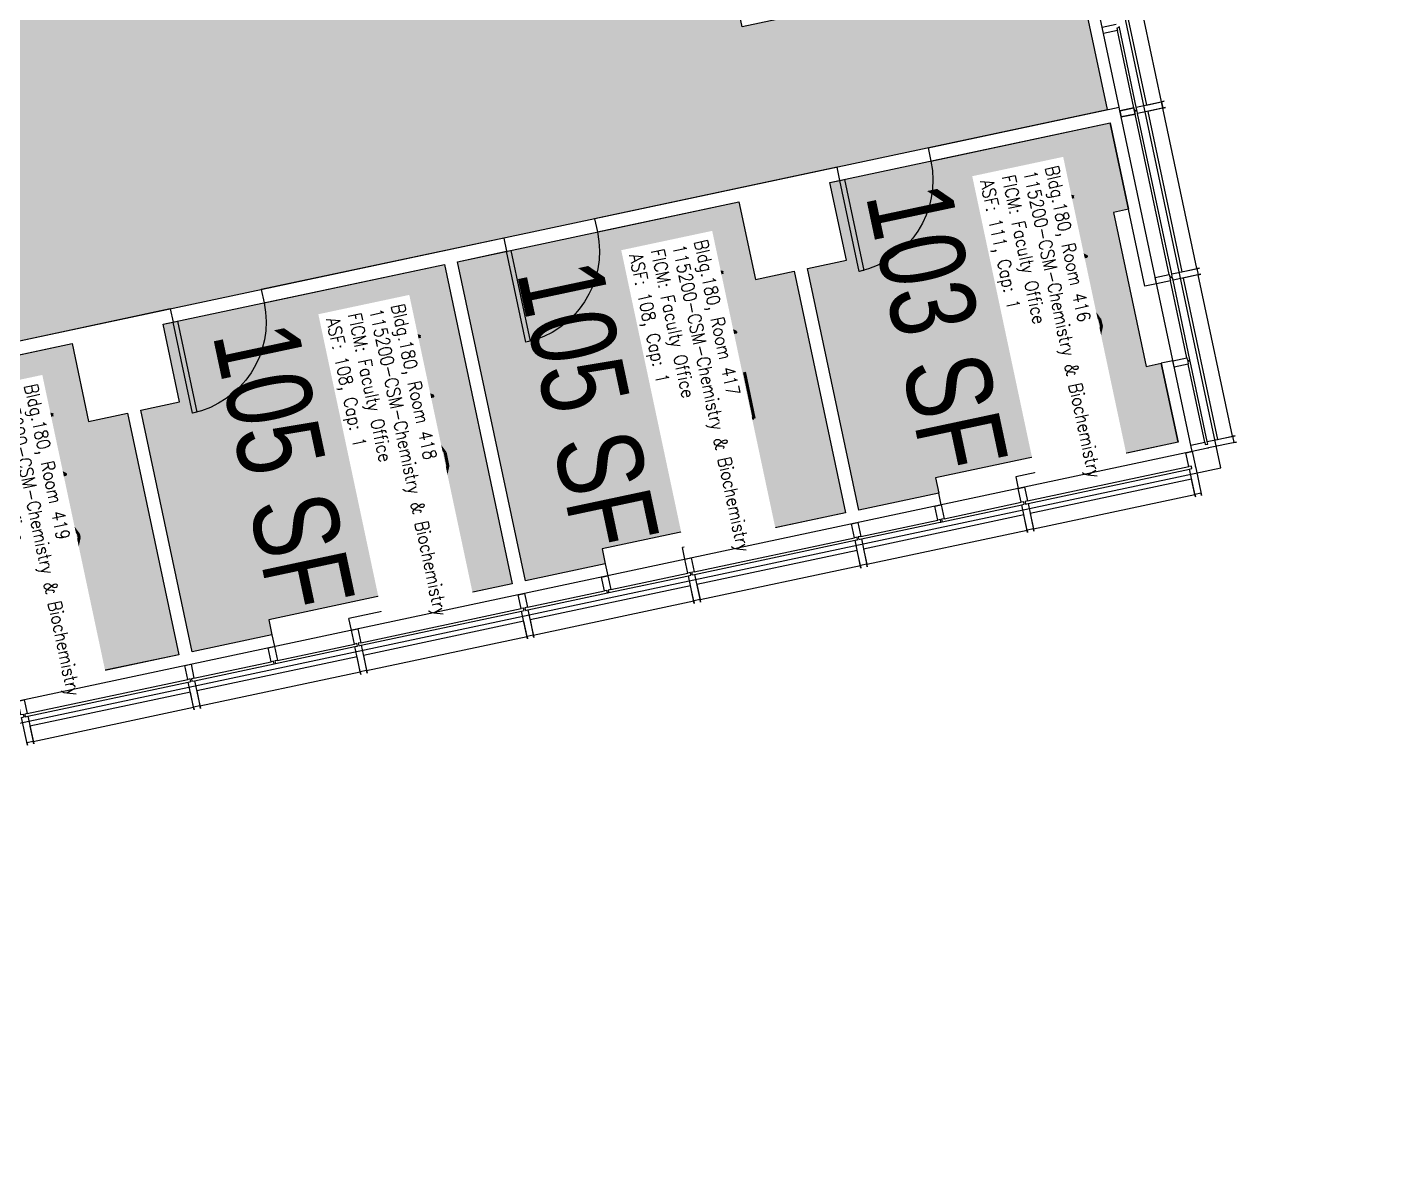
# Model space of a CAD drawing. Header units: inches. Extents: x 69211986 to 69217824, y 27675426 to 27678928.
# Drawn here: x 69215314 to 69215839, y 27677082 to 27677521 of the extents above; entities that cross this region are included whole.
import ezdxf
from ezdxf.enums import TextEntityAlignment as Align

# ---------------------------------------------------------------- set-up
doc = ezdxf.new("R2010")
doc.units = ezdxf.units.IN
doc.header["$LTSCALE"] = 0.25
doc.header["$MEASUREMENT"] = 0
doc.layers.get('0').update_dxf_attribs({"linetype": 'CONTINUOUS'})
for name, color, linetype in [('A-DOOR', 2, 'CONTINUOUS'), ('A-GLAZ', 1, 'CONTINUOUS'), ('A-IDEN-RNUM', 7, 'CONTINUOUS'), ('A-IDEN-SNUM', 4, 'CONTINUOUS'), ('A-IDEN-VNUM', 4, 'CONTINUOUS'), ('A-WALL', 5, 'CONTINUOUS'), ('AREA-ASSIGN', 7, 'CONTINUOUS'), ('AREA-GROSS', 1, 'CONTINUOUS'), ('AREA-TEXT', 3, 'CONTINUOUS'), ('Rooms-Category-Color', 7, 'CONTINUOUS'), ('Rooms-College-Color', 7, 'CONTINUOUS'), ('Rooms-Department-Color', 7, 'CONTINUOUS'), ('Rooms-Division-Color', 7, 'CONTINUOUS'), ('Rooms-Information', 7, 'CONTINUOUS')]:
    doc.layers.add(name, color=color, linetype=linetype)
doc.styles.add('CP_AREA', font='arial.ttf', dxfattribs={"height": 15})
doc.styles.add('CP_ROOMSNUMBER', font='arial.ttf', dxfattribs={"height": 1})
doc.styles.add('ROOMVNUMBER', font='simplex.shx', dxfattribs={"width": 0.85})

# ---------------------------------------------------------------- blocks, each defined once
blk = doc.blocks.new('Z08D36')
at = {"linetype": 'Continuous', "lineweight": -3}
blk.add_lwpolyline([(-18, 0), (-16.25, 0), (-16.25, 36), (-18, 36)], close=True, dxfattribs=at)
blk.add_arc((-18, 0), 36, 0, 90)

msp = doc.modelspace()

# ---------------------------------------------------------------- hatches: boundary and pattern name
at = {"layer": 'Rooms-Category-Color', "true_color": 0xffe090}
msp.add_hatch(color=41, dxfattribs=at).paths.add_polyline_path([(69215455.76, 27677840.71), (69215411.3, 27677831.25), (69215311.01, 27677809.92), (69215311.01, 27677564.89), (69215084.43, 27677482.42), (69215096.1, 27677450.35), (69215062.26, 27677438.04), (69215048.58, 27677475.63), (69214953.33, 27677440.96), (69214967.01, 27677403.37), (69214823.67, 27677351.2), (69214834.86, 27677298.53), (69215732.8, 27677489.4), (69215720.17, 27677548.82), (69215591.42, 27677521.45), (69215520.63, 27677854.51), (69215492.78, 27677848.59)])
at = {"layer": 'Rooms-Category-Color', "true_color": 0xfa9ba3}
for points in [[(69215753.67, 27677391.21), (69215760.17, 27677360.65), (69215727.15, 27677353.63), (69215725.91, 27677359.5), (69215666.24, 27677346.82), (69215667.49, 27677340.95), (69215636.56, 27677334.37), (69215616.67, 27677427.91), (69215631.71, 27677431.1), (69215625.32, 27677461.18), (69215733.89, 27677484.26), (69215740.99, 27677450.88), (69215735.12, 27677449.63), (69215747.8, 27677389.97)], [(69215538.37, 27677313.5), (69215507.44, 27677306.93), (69215481.17, 27677430.54), (69215590.1, 27677453.7), (69215596.5, 27677423.62), (69215611.54, 27677426.82), (69215631.42, 27677333.28), (69215598.04, 27677326.19), (69215596.79, 27677332.05), (69215537.12, 27677319.37)], [(69215468.92, 27677298.74), (69215467.68, 27677304.61), (69215408.01, 27677291.93), (69215409.26, 27677286.06), (69215378.32, 27677279.48), (69215358.44, 27677373.02), (69215373.48, 27677376.22), (69215367.09, 27677406.29), (69215476.03, 27677429.45), (69215502.3, 27677305.84)], [(69215339.81, 27677271.3), (69215338.56, 27677277.16), (69215278.89, 27677264.48), (69215280.14, 27677258.61), (69215249.21, 27677252.04), (69215222.93, 27677375.65), (69215331.87, 27677398.81), (69215338.27, 27677368.73), (69215353.31, 27677371.93), (69215373.19, 27677278.39)]]:
    msp.add_hatch(color=241, dxfattribs=at).paths.add_polyline_path(points)
at = {"layer": 'Rooms-College-Color', "true_color": 0xffe090}
msp.add_hatch(color=41, dxfattribs=at).paths.add_polyline_path([(69215455.76, 27677840.71), (69215411.3, 27677831.25), (69215311.01, 27677809.92), (69215311.01, 27677564.89), (69215084.43, 27677482.42), (69215096.1, 27677450.35), (69215062.26, 27677438.04), (69215048.58, 27677475.63), (69214953.33, 27677440.96), (69214967.01, 27677403.37), (69214823.67, 27677351.2), (69214834.86, 27677298.53), (69215732.8, 27677489.4), (69215720.17, 27677548.82), (69215591.42, 27677521.45), (69215520.63, 27677854.51), (69215492.78, 27677848.59)])
at = {"layer": 'Rooms-College-Color', "true_color": 0xadadad}
for points in [[(69215753.67, 27677391.21), (69215760.17, 27677360.65), (69215727.15, 27677353.63), (69215725.91, 27677359.5), (69215666.24, 27677346.82), (69215667.49, 27677340.95), (69215636.56, 27677334.37), (69215616.67, 27677427.91), (69215631.71, 27677431.1), (69215625.32, 27677461.18), (69215733.89, 27677484.26), (69215740.99, 27677450.88), (69215735.12, 27677449.63), (69215747.8, 27677389.97)], [(69215538.37, 27677313.5), (69215507.44, 27677306.93), (69215481.17, 27677430.54), (69215590.1, 27677453.7), (69215596.5, 27677423.62), (69215611.54, 27677426.82), (69215631.42, 27677333.28), (69215598.04, 27677326.19), (69215596.79, 27677332.05), (69215537.12, 27677319.37)], [(69215468.92, 27677298.74), (69215467.68, 27677304.61), (69215408.01, 27677291.93), (69215409.26, 27677286.06), (69215378.32, 27677279.48), (69215358.44, 27677373.02), (69215373.48, 27677376.22), (69215367.09, 27677406.29), (69215476.03, 27677429.45), (69215502.3, 27677305.84)], [(69215339.81, 27677271.3), (69215338.56, 27677277.16), (69215278.89, 27677264.48), (69215280.14, 27677258.61), (69215249.21, 27677252.04), (69215222.93, 27677375.65), (69215331.87, 27677398.81), (69215338.27, 27677368.73), (69215353.31, 27677371.93), (69215373.19, 27677278.39)]]:
    msp.add_hatch(color=253, dxfattribs=at).paths.add_polyline_path(points)
at = {"layer": 'Rooms-Department-Color', "true_color": 0xffe090}
for points in [[(69215455.76, 27677840.71), (69215411.3, 27677831.25), (69215311.01, 27677809.92), (69215311.01, 27677564.89), (69215084.43, 27677482.42), (69215096.1, 27677450.35), (69215062.26, 27677438.04), (69215048.58, 27677475.63), (69214953.33, 27677440.96), (69214967.01, 27677403.37), (69214823.67, 27677351.2), (69214834.86, 27677298.53), (69215732.8, 27677489.4), (69215720.17, 27677548.82), (69215591.42, 27677521.45), (69215520.63, 27677854.51), (69215492.78, 27677848.59)], [(69215753.67, 27677391.21), (69215760.17, 27677360.65), (69215727.15, 27677353.63), (69215725.91, 27677359.5), (69215666.24, 27677346.82), (69215667.49, 27677340.95), (69215636.56, 27677334.37), (69215616.67, 27677427.91), (69215631.71, 27677431.1), (69215625.32, 27677461.18), (69215733.89, 27677484.26), (69215740.99, 27677450.88), (69215735.12, 27677449.63), (69215747.8, 27677389.97)], [(69215538.37, 27677313.5), (69215507.44, 27677306.93), (69215481.17, 27677430.54), (69215590.1, 27677453.7), (69215596.5, 27677423.62), (69215611.54, 27677426.82), (69215631.42, 27677333.28), (69215598.04, 27677326.19), (69215596.79, 27677332.05), (69215537.12, 27677319.37)], [(69215468.92, 27677298.74), (69215467.68, 27677304.61), (69215408.01, 27677291.93), (69215409.26, 27677286.06), (69215378.32, 27677279.48), (69215358.44, 27677373.02), (69215373.48, 27677376.22), (69215367.09, 27677406.29), (69215476.03, 27677429.45), (69215502.3, 27677305.84)], [(69215339.81, 27677271.3), (69215338.56, 27677277.16), (69215278.89, 27677264.48), (69215280.14, 27677258.61), (69215249.21, 27677252.04), (69215222.93, 27677375.65), (69215331.87, 27677398.81), (69215338.27, 27677368.73), (69215353.31, 27677371.93), (69215373.19, 27677278.39)]]:
    msp.add_hatch(color=41, dxfattribs=at).paths.add_polyline_path(points)
at = {"layer": 'Rooms-Division-Color', "true_color": 0xffe090}
for points in [[(69215455.76, 27677840.71), (69215411.3, 27677831.25), (69215311.01, 27677809.92), (69215311.01, 27677564.89), (69215084.43, 27677482.42), (69215096.1, 27677450.35), (69215062.26, 27677438.04), (69215048.58, 27677475.63), (69214953.33, 27677440.96), (69214967.01, 27677403.37), (69214823.67, 27677351.2), (69214834.86, 27677298.53), (69215732.8, 27677489.4), (69215720.17, 27677548.82), (69215591.42, 27677521.45), (69215520.63, 27677854.51), (69215492.78, 27677848.59)], [(69215753.67, 27677391.21), (69215760.17, 27677360.65), (69215727.15, 27677353.63), (69215725.91, 27677359.5), (69215666.24, 27677346.82), (69215667.49, 27677340.95), (69215636.56, 27677334.37), (69215616.67, 27677427.91), (69215631.71, 27677431.1), (69215625.32, 27677461.18), (69215733.89, 27677484.26), (69215740.99, 27677450.88), (69215735.12, 27677449.63), (69215747.8, 27677389.97)], [(69215538.37, 27677313.5), (69215507.44, 27677306.93), (69215481.17, 27677430.54), (69215590.1, 27677453.7), (69215596.5, 27677423.62), (69215611.54, 27677426.82), (69215631.42, 27677333.28), (69215598.04, 27677326.19), (69215596.79, 27677332.05), (69215537.12, 27677319.37)], [(69215468.92, 27677298.74), (69215467.68, 27677304.61), (69215408.01, 27677291.93), (69215409.26, 27677286.06), (69215378.32, 27677279.48), (69215358.44, 27677373.02), (69215373.48, 27677376.22), (69215367.09, 27677406.29), (69215476.03, 27677429.45), (69215502.3, 27677305.84)], [(69215339.81, 27677271.3), (69215338.56, 27677277.16), (69215278.89, 27677264.48), (69215280.14, 27677258.61), (69215249.21, 27677252.04), (69215222.93, 27677375.65), (69215331.87, 27677398.81), (69215338.27, 27677368.73), (69215353.31, 27677371.93), (69215373.19, 27677278.39)]]:
    msp.add_hatch(color=41, dxfattribs=at).paths.add_polyline_path(points)

# ---------------------------------------------------------------- linework, layer by layer
at = {"layer": 'A-GLAZ'}
for p, q in [((69215737.32, 27677490.36), (69215724.69, 27677549.78)), ((69215730.75, 27677521.29), (69215736.13, 27677522.44)), ((69215731.27, 27677518.85), (69215730.75, 27677521.29)), ((69215736.65, 27677519.99), (69215731.27, 27677518.85)), ((69215737.42, 27677521.18), (69215736.44, 27677520.97)), ((69215736.44, 27677520.97), (69215736.65, 27677519.99)), ((69215742.99, 27677490.16), (69215736.65, 27677519.99)), ((69215737.42, 27677521.18), (69215737.31, 27677521.66)), ((69215743.97, 27677490.36), (69215737.42, 27677521.18)), ((69215738.13, 27677486.57), (69215737.61, 27677489.01)), ((69215757.69, 27677425.81), (69215744.49, 27677487.92)), ((69215754.27, 27677490), (69215753.75, 27677492.44)), ((69215765.65, 27677357.09), (69215738.13, 27677486.57)), ((69215756.71, 27677425.6), (69215743.51, 27677487.71)), ((69215763.57, 27677393.32), (69215757.23, 27677423.15)), ((69215764.76, 27677392.55), (69215758.21, 27677423.36)), ((69215758.19, 27677392.18), (69215763.57, 27677393.32)), ((69215758.71, 27677389.73), (69215758.19, 27677392.18)), ((69215764.09, 27677390.87), (69215758.71, 27677389.73)), ((69215763.57, 27677393.32), (69215763.78, 27677392.34)), ((69215763.78, 27677392.34), (69215764.76, 27677392.55)), ((69215764.86, 27677392.06), (69215763.88, 27677391.85)), ((69215763.88, 27677391.85), (69215764.09, 27677390.87)), ((69215770.51, 27677360.67), (69215764.09, 27677390.87)), ((69215764.86, 27677392.06), (69215764.76, 27677392.55)), ((69215771.49, 27677360.88), (69215764.86, 27677392.06)), ((69215765.65, 27677357.09), (69214858.66, 27677164.3)), ((69215701.87, 27677337.91), (69215764.35, 27677351.19)), ((69215702.08, 27677336.93), (69215764.56, 27677350.21)), ((69215666, 27677335.9), (69215668.45, 27677336.42)), ((69215667.15, 27677330.52), (69215666, 27677335.9)), ((69215668.45, 27677336.42), (69215669.59, 27677331.04)), ((69215668.82, 27677329.86), (69215699.63, 27677336.41)), ((69215669.59, 27677331.04), (69215699.43, 27677337.39)), ((69215668.13, 27677330.73), (69215667.15, 27677330.52)), ((69215668.33, 27677329.75), (69215668.13, 27677330.73)), ((69215669.59, 27677331.04), (69215668.61, 27677330.84)), ((69215668.61, 27677330.84), (69215668.82, 27677329.86)), ((69215637.31, 27677324.18), (69215667.15, 27677330.52)), ((69215637.52, 27677323.2), (69215667.35, 27677329.55)), ((69215667.35, 27677329.55), (69215668.33, 27677329.75)), ((69215668.33, 27677329.75), (69215668.82, 27677329.86)), ((69215572.76, 27677310.46), (69215634.87, 27677323.66)), ((69215572.96, 27677309.48), (69215635.08, 27677322.68)), ((69215540.48, 27677303.6), (69215570.31, 27677309.94)), ((69215536.89, 27677308.46), (69215539.33, 27677308.98)), ((69215538.03, 27677303.08), (69215536.89, 27677308.46)), ((69215539.33, 27677308.98), (69215540.48, 27677303.6)), ((69215539.71, 27677302.41), (69215570.52, 27677308.96)), ((69215508.2, 27677296.74), (69215538.03, 27677303.08)), ((69215508.41, 27677295.76), (69215539.22, 27677302.31)), ((69215539.01, 27677303.29), (69215538.03, 27677303.08)), ((69215539.22, 27677302.31), (69215539.01, 27677303.29)), ((69215539.22, 27677302.31), (69215539.71, 27677302.41)), ((69215540.48, 27677303.6), (69215539.5, 27677303.39)), ((69215539.5, 27677303.39), (69215539.71, 27677302.41)), ((69215443.64, 27677283.02), (69215505.75, 27677296.22)), ((69215443.85, 27677282.04), (69215505.96, 27677295.24)), ((69215407.77, 27677281.02), (69215410.22, 27677281.54)), ((69215408.92, 27677275.64), (69215407.77, 27677281.02)), ((69215410.22, 27677281.54), (69215411.36, 27677276.16)), ((69215410.59, 27677274.97), (69215441.4, 27677281.52)), ((69215411.36, 27677276.16), (69215441.19, 27677282.5)), ((69215379.08, 27677269.29), (69215408.92, 27677275.64)), ((69215379.29, 27677268.32), (69215410.1, 27677274.87)), ((69215409.89, 27677275.84), (69215408.92, 27677275.64)), ((69215410.1, 27677274.87), (69215409.89, 27677275.84)), ((69215410.1, 27677274.87), (69215410.59, 27677274.97)), ((69215411.36, 27677276.16), (69215410.38, 27677275.95)), ((69215410.38, 27677275.95), (69215410.59, 27677274.97)), ((69215314.52, 27677255.57), (69215376.64, 27677268.77)), ((69215314.73, 27677254.59), (69215376.84, 27677267.8))]:
    msp.add_line(p, q, dxfattribs=at)
for points in [[(69215753.75, 27677492.44), (69215740.55, 27677554.56), (69215734.68, 27677553.31), (69215747.88, 27677491.2)], [(69215738.13, 27677486.57), (69215737.61, 27677489.01), (69215742.99, 27677490.16), (69215743.2, 27677489.18), (69215744.18, 27677489.39), (69215743.97, 27677490.36), (69215754.73, 27677492.65), (69215753.75, 27677492.44), (69215754.27, 27677490), (69215755.25, 27677490.21), (69215744.49, 27677487.92), (69215744.28, 27677488.9), (69215743.3, 27677488.69), (69215743.51, 27677487.71)], [(69215743.51, 27677487.71), (69215742.99, 27677490.16), (69215737.61, 27677489.01), (69215738.13, 27677486.57)], [(69215767.47, 27677427.89), (69215754.27, 27677490), (69215748.4, 27677488.75), (69215761.6, 27677426.64)], [(69215751.85, 27677422.01), (69215751.33, 27677424.45), (69215756.71, 27677425.6), (69215756.92, 27677424.62), (69215757.9, 27677424.83), (69215757.69, 27677425.81), (69215768.45, 27677428.09), (69215767.47, 27677427.89), (69215767.99, 27677425.44), (69215768.97, 27677425.65), (69215758.21, 27677423.36), (69215758, 27677424.34), (69215757.02, 27677424.13), (69215757.23, 27677423.15)], [(69215781.27, 27677362.96), (69215767.99, 27677425.44), (69215762.12, 27677424.19), (69215775.4, 27677361.71)], [(69215765.65, 27677357.09), (69215765.13, 27677359.53), (69215770.51, 27677360.67), (69215770.72, 27677359.7), (69215771.7, 27677359.9), (69215771.49, 27677360.88), (69215782.25, 27677363.17), (69215781.27, 27677362.96), (69215781.79, 27677360.52), (69215782.77, 27677360.72), (69215772.01, 27677358.44), (69215771.77, 27677358.38), (69215771.52, 27677358.33), (69215771.03, 27677358.23)], [(69215763.21, 27677356.57), (69215765.65, 27677357.09), (69215766.8, 27677351.71), (69215766.84, 27677351.52), (69215766.92, 27677351.12), (69215767, 27677350.73), (69215769.29, 27677339.97), (69215769.08, 27677340.95), (69215766.64, 27677340.43), (69215766.85, 27677339.45), (69215764.56, 27677350.21), (69215765.54, 27677350.42), (69215765.33, 27677351.39), (69215764.35, 27677351.19)], [(69215704.16, 27677327.15), (69215766.64, 27677340.43), (69215765.39, 27677346.29), (69215702.91, 27677333.01)], [(69215698.28, 27677342.77), (69215700.73, 27677343.28), (69215701.87, 27677337.91), (69215700.89, 27677337.7), (69215701.1, 27677336.72), (69215702.08, 27677336.93), (69215704.37, 27677326.17), (69215704.16, 27677327.15), (69215701.71, 27677326.63), (69215701.92, 27677325.65), (69215699.63, 27677336.41), (69215700.61, 27677336.62), (69215700.4, 27677337.59), (69215699.43, 27677337.39)], [(69215639.6, 27677313.42), (69215701.71, 27677326.63), (69215700.47, 27677332.49), (69215638.35, 27677319.29)], [(69215633.72, 27677329.04), (69215636.17, 27677329.56), (69215637.31, 27677324.18), (69215636.34, 27677323.97), (69215636.54, 27677323), (69215637.52, 27677323.2), (69215639.81, 27677312.45), (69215639.6, 27677313.42), (69215637.16, 27677312.9), (69215637.36, 27677311.93), (69215635.08, 27677322.68), (69215636.05, 27677322.89), (69215635.85, 27677323.87), (69215634.87, 27677323.66)], [(69215569.17, 27677315.32), (69215571.61, 27677315.84), (69215572.76, 27677310.46), (69215571.78, 27677310.25), (69215571.99, 27677309.27), (69215572.96, 27677309.48), (69215575.25, 27677298.72), (69215575.04, 27677299.7), (69215572.6, 27677299.18), (69215572.81, 27677298.2), (69215570.52, 27677308.96), (69215571.5, 27677309.17), (69215571.29, 27677310.15), (69215570.31, 27677309.94)], [(69215575.04, 27677299.7), (69215637.16, 27677312.9), (69215635.91, 27677318.77), (69215573.8, 27677305.57)], [(69215510.48, 27677285.98), (69215572.6, 27677299.18), (69215571.35, 27677305.05), (69215509.24, 27677291.85)], [(69215504.61, 27677301.6), (69215507.05, 27677302.12), (69215508.2, 27677296.74), (69215507.22, 27677296.53), (69215507.43, 27677295.55), (69215508.41, 27677295.76), (69215510.69, 27677285), (69215510.48, 27677285.98), (69215508.04, 27677285.46), (69215508.25, 27677284.48), (69215505.96, 27677295.24), (69215506.94, 27677295.45), (69215506.73, 27677296.43), (69215505.75, 27677296.22)], [(69215445.93, 27677272.26), (69215508.04, 27677285.46), (69215506.79, 27677291.33), (69215444.68, 27677278.13)], [(69215440.05, 27677287.88), (69215442.5, 27677288.4), (69215443.64, 27677283.02), (69215442.66, 27677282.81), (69215442.87, 27677281.83), (69215443.85, 27677282.04), (69215446.14, 27677271.28), (69215445.93, 27677272.26), (69215443.48, 27677271.74), (69215443.69, 27677270.76), (69215441.4, 27677281.52), (69215442.38, 27677281.73), (69215442.17, 27677282.7), (69215441.19, 27677282.5)], [(69215375.49, 27677274.15), (69215377.94, 27677274.67), (69215379.08, 27677269.29), (69215378.1, 27677269.09), (69215378.31, 27677268.11), (69215379.29, 27677268.32), (69215381.58, 27677257.56), (69215381.37, 27677258.53), (69215378.92, 27677258.01), (69215379.13, 27677257.04), (69215376.84, 27677267.8), (69215377.82, 27677268), (69215377.62, 27677268.98), (69215376.64, 27677268.77)], [(69215381.37, 27677258.53), (69215443.48, 27677271.74), (69215442.23, 27677277.61), (69215380.12, 27677264.4)], [(69215316.81, 27677244.81), (69215378.92, 27677258.01), (69215377.68, 27677263.88), (69215315.56, 27677250.68)], [(69215310.94, 27677260.43), (69215313.38, 27677260.95), (69215314.52, 27677255.57), (69215313.55, 27677255.36), (69215313.75, 27677254.39), (69215314.73, 27677254.59), (69215317.02, 27677243.83), (69215316.81, 27677244.81), (69215314.37, 27677244.29), (69215314.57, 27677243.31), (69215312.29, 27677254.07), (69215313.27, 27677254.28), (69215313.06, 27677255.26), (69215312.08, 27677255.05)]]:
    msp.add_lwpolyline(points, close=True, dxfattribs=at)
at = {"layer": 'A-WALL'}
for p, q in [((69215663.35, 27677474.63), (69215737.32, 27677490.36)), ((69215737.61, 27677489.01), (69215737.32, 27677490.36)), ((69215664.45, 27677469.5), (69215733.89, 27677484.26)), ((69215747.33, 27677421.05), (69215733.89, 27677484.26)), ((69215663.35, 27677474.63), (69215664.45, 27677469.5)), ((69215629.23, 27677462.01), (69215628.14, 27677467.15)), ((69215625.32, 27677461.18), (69215629.23, 27677462.01)), ((69215631.71, 27677431.11), (69215625.32, 27677461.18)), ((69215499.03, 27677439.71), (69215405.12, 27677419.75)), ((69215499.03, 27677439.71), (69215500.12, 27677434.57)), ((69215481.17, 27677430.54), (69215500.12, 27677434.57)), ((69215507.44, 27677306.93), (69215481.17, 27677430.54)), ((69215616.67, 27677427.91), (69215631.71, 27677431.11)), ((69215406.21, 27677414.61), (69215476.03, 27677429.45)), ((69215476.03, 27677429.45), (69215502.3, 27677305.84)), ((69215596.5, 27677423.62), (69215611.54, 27677426.82)), ((69215611.54, 27677426.82), (69215631.42, 27677333.28)), ((69215636.56, 27677334.37), (69215616.67, 27677427.91)), ((69215405.12, 27677419.75), (69215406.21, 27677414.61)), ((69215751.85, 27677422.01), (69215747.33, 27677421.05)), ((69215369.91, 27677412.26), (69215276.01, 27677392.3)), ((69215369.91, 27677412.26), (69215371, 27677407.13)), ((69215367.09, 27677406.29), (69215371, 27677407.13)), ((69215373.48, 27677376.22), (69215367.09, 27677406.29)), ((69215277.1, 27677387.17), (69215331.88, 27677398.81)), ((69215331.88, 27677398.81), (69215338.27, 27677368.73)), ((69215758.19, 27677392.18), (69215753.67, 27677391.21)), ((69215760.17, 27677360.65), (69215753.67, 27677391.21)), ((69215358.44, 27677373.02), (69215373.48, 27677376.22)), ((69215378.32, 27677279.48), (69215358.44, 27677373.02)), ((69215338.27, 27677368.73), (69215353.31, 27677371.93)), ((69215353.31, 27677371.93), (69215373.19, 27677278.39)), ((69215760.17, 27677360.65), (69215697.32, 27677347.29)), ((69215697.32, 27677347.29), (69215698.28, 27677342.77)), ((69215667.49, 27677340.95), (69215636.56, 27677334.37)), ((69215668.45, 27677336.42), (69215667.49, 27677340.95)), ((69215631.42, 27677333.28), (69215568.21, 27677319.84)), ((69215569.17, 27677315.32), (69215568.21, 27677319.84)), ((69215538.37, 27677313.5), (69215507.44, 27677306.93)), ((69215538.37, 27677313.5), (69215539.33, 27677308.98)), ((69215502.3, 27677305.84), (69215439.09, 27677292.4)), ((69215440.05, 27677287.88), (69215439.09, 27677292.4)), ((69215409.26, 27677286.06), (69215378.32, 27677279.48)), ((69215409.26, 27677286.06), (69215410.22, 27677281.54)), ((69215373.19, 27677278.39), (69215309.97, 27677264.96))]:
    msp.add_line(p, q, dxfattribs=at)
msp.add_lwpolyline([(69215628.14, 27677467.15), (69215534.24, 27677447.19), (69215535.33, 27677442.06), (69215590.11, 27677453.7), (69215596.5, 27677423.62)], dxfattribs=at)
at = {"layer": 'AREA-ASSIGN'}
for points in [[(69215455.76, 27677840.71), (69215411.3, 27677831.25), (69215311.01, 27677809.92), (69215311.01, 27677564.89), (69215084.43, 27677482.42), (69215096.1, 27677450.35), (69215062.26, 27677438.04), (69215048.58, 27677475.63), (69214953.33, 27677440.96), (69214967.01, 27677403.37), (69214823.67, 27677351.2), (69214834.86, 27677298.53), (69215732.8, 27677489.4), (69215720.17, 27677548.82), (69215591.42, 27677521.45), (69215520.63, 27677854.51), (69215520.63, 27677854.51), (69215492.78, 27677848.59)], [(69215753.67, 27677391.21), (69215760.17, 27677360.65), (69215727.15, 27677353.63), (69215725.91, 27677359.5), (69215666.24, 27677346.82), (69215667.49, 27677340.95), (69215636.56, 27677334.37), (69215616.67, 27677427.91), (69215631.71, 27677431.1), (69215625.32, 27677461.18), (69215733.89, 27677484.26), (69215740.99, 27677450.88), (69215735.12, 27677449.63), (69215747.8, 27677389.97), (69215753.67, 27677391.21)], [(69215538.37, 27677313.5), (69215507.44, 27677306.93), (69215481.17, 27677430.54), (69215590.1, 27677453.7), (69215596.5, 27677423.62), (69215611.54, 27677426.82), (69215631.42, 27677333.28), (69215598.04, 27677326.19), (69215596.79, 27677332.05), (69215537.12, 27677319.37), (69215538.37, 27677313.5)], [(69215468.92, 27677298.74), (69215467.68, 27677304.61), (69215408.01, 27677291.93), (69215409.26, 27677286.06), (69215378.32, 27677279.48), (69215358.44, 27677373.02), (69215373.48, 27677376.22), (69215367.09, 27677406.29), (69215476.03, 27677429.45), (69215502.3, 27677305.84), (69215468.92, 27677298.74)], [(69215339.81, 27677271.3), (69215338.56, 27677277.16), (69215278.89, 27677264.48), (69215280.14, 27677258.61), (69215249.21, 27677252.04), (69215222.93, 27677375.65), (69215331.87, 27677398.81), (69215338.27, 27677368.73), (69215353.31, 27677371.93), (69215373.19, 27677278.39), (69215339.81, 27677271.3)]]:
    msp.add_lwpolyline(points, close=True, dxfattribs=at)
at = {"layer": 'AREA-GROSS'}
msp.add_lwpolyline([(69214119.16, 27677082.01), (69214601.57, 27677257.59), (69214597.47, 27677268.87), (69214810.26, 27677346.32), (69214851.14, 27677154.01), (69215233.89, 27677235.37), (69215173.32, 27677520.36), (69215082.63, 27677487.36), (69214990.05, 27677741.7), (69215305.76, 27677808.8), (69215305.76, 27677568.57), (69215174.26, 27677520.71), (69215234.87, 27677235.57), (69215776.71, 27677350.75), (69215675.38, 27677827.47), (69217247.53, 27677827.47)], dxfattribs=at)

# ---------------------------------------------------------------- block references
at = {"layer": 'A-DOOR', "xscale": -1, "rotation": 191.9999999927165}
for p in [(69215646.84, 27677465.76), (69215517.72, 27677438.31), (69215388.61, 27677410.87)]:
    msp.add_blockref('Z08D36', p, dxfattribs=at)

# ---------------------------------------------------------------- texts
at = {"layer": 'A-IDEN-RNUM', "style": 'CP_ROOMSNUMBER'}
for s, p in [('0416-00', (69215695.26, 27677423.95)), ('0417-00', (69215559.48, 27677394.59)), ('0418-00', (69215442.18, 27677369.8))]:
    msp.add_text(s, height=1, dxfattribs=at).set_placement(p, align=Align.MIDDLE)
at = {"layer": 'A-IDEN-SNUM', "style": 'CP_ROOMSNUMBER'}
for s, p in [('1800041600', (69215695.26, 27677423.95)), ('1800041700', (69215559.48, 27677394.59)), ('1800041800', (69215442.18, 27677369.8))]:
    msp.add_text(s, height=1, dxfattribs=at).set_placement(p, align=Align.MIDDLE)
at = {"layer": 'A-IDEN-VNUM', "style": 'ROOMVNUMBER', "width": 0.85}
for s, p in [('416', (69215706.86, 27677430.12)), ('417', (69215571.09, 27677400.76)), ('418', (69215453.79, 27677375.97)), ('419', (69215311.53, 27677345.69))]:
    msp.add_text(s, height=36, rotation=282, dxfattribs=at).set_placement(p, align=Align.MIDDLE)
at = {"layer": 'AREA-TEXT', "style": 'CP_AREA', "width": 0.75}
for s, p in [('103 SF', (69215666.85, 27677405.15)), ('105 SF', (69215531.74, 27677375.29)), ('105 SF', (69215413.95, 27677351.21))]:
    msp.add_text(s, height=33, rotation=282, dxfattribs=at).set_placement(p, align=Align.MIDDLE_CENTER)

# ---------------------------------------------------------------- next in the draw order: texts
at = {"layer": 'Rooms-Information', "char_height": 5.14286, "width": 115.2, "attachment_point": 7, "rotation": 282, "style": 'ROOMVNUMBER', "bg_fill": 3, "box_fill_scale": 1.5, "bg_fill_color": 256, "bg_fill_true_color": 13158600, "bg_fill_transparency": 0}
for s, insert in [('Bldg.180, Room 416^M^J115200-CSM-Chemistry & Biochemistry^M^JFICM: Faculty Office^M^JASF: 111, Cap: 1', (69215681.83, 27677461.3)), ('Bldg.180, Room 417^M^J115200-CSM-Chemistry & Biochemistry^M^JFICM: Faculty Office^M^JASF: 108, Cap: 1', (69215545.91, 27677432.65)), ('Bldg.180, Room 418^M^J115200-CSM-Chemistry & Biochemistry^M^JFICM: Faculty Office^M^JASF: 108, Cap: 1', (69215428.61, 27677407.86)), ('Bldg.180, Room 419^M^J115200-CSM-Chemistry & Biochemistry^M^JFICM: Faculty Office^M^JASF: 108, Cap: 1', (69215286.5, 27677376.87))]:
    msp.add_mtext(s, dxfattribs=dict(at, insert=insert))

doc.saveas('drawing.dxf')
